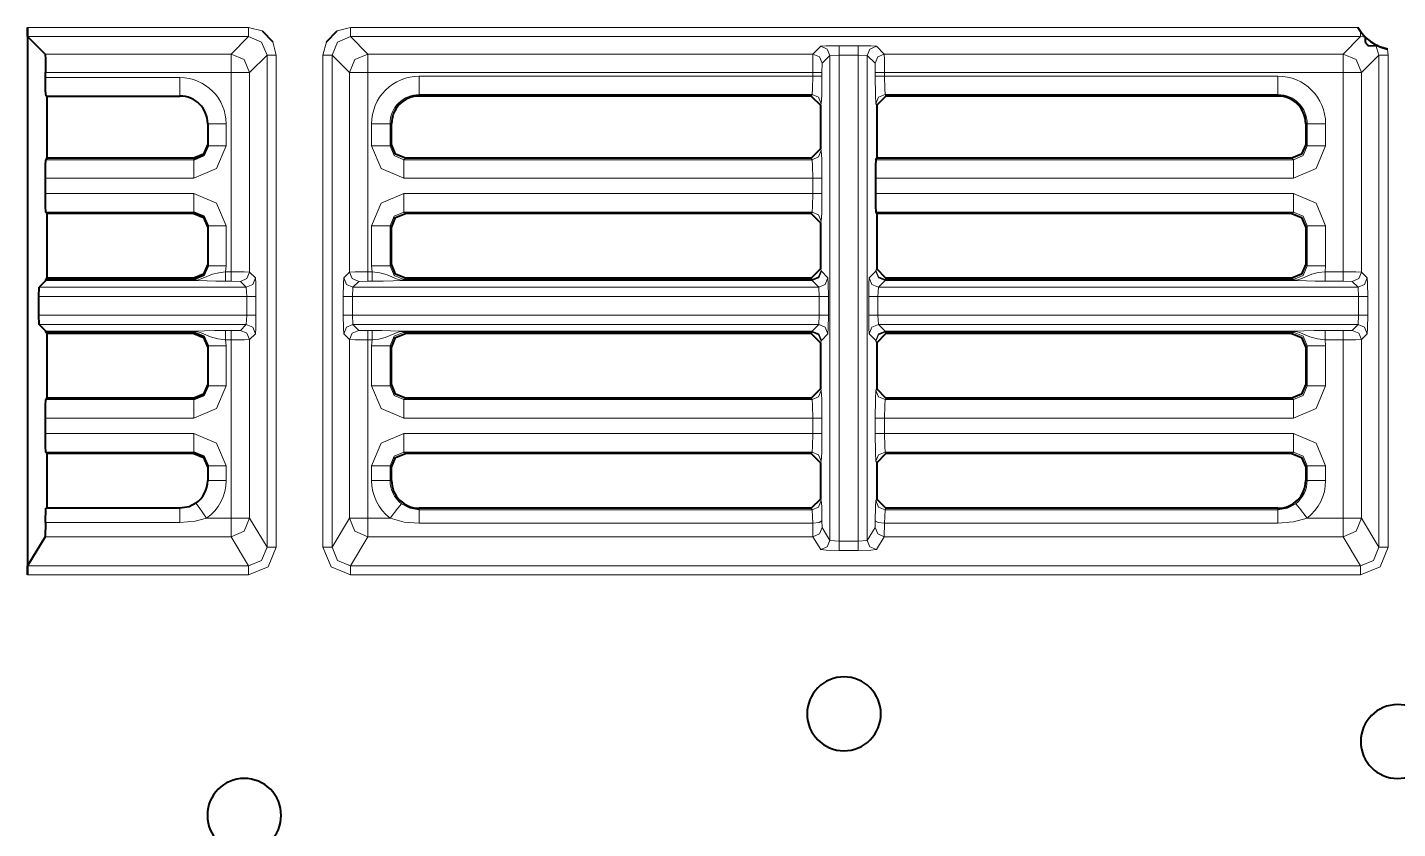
# Model space of a CAD drawing. Header units: millimetres. Extents: x 0 to 2941, y -405 to 1422.
# Drawn here: x 697.3 to 771.6, y 837.5 to 880.9 of the extents above; entities that cross this region are included whole.
import ezdxf

# ---------------------------------------------------------------- set-up
doc = ezdxf.new("R2010")
doc.units = ezdxf.units.MM
doc.layers.add('FINE', color=9, linetype='Continuous')
doc.layers.add('OUTLINE', color=7, linetype='Continuous')

msp = doc.modelspace()

# ---------------------------------------------------------------- linework, layer by layer
at = {"layer": 'FINE', "lineweight": 9}
for p, q in [((709.304, 880.877), (697.317, 880.877)), ((710.031, 880.689), (709.304, 880.877)), ((697.329, 880.377), (709.304, 880.377)), ((710.803, 879.378), (710.615, 880.105)), ((713.518, 880.105), (713.33, 879.378)), ((742.33, 879.879), (741.304, 879.879)), ((769.554, 880.377), (768.61, 879.434)), ((769.554, 880.377), (769.809, 880.345)), ((770.396, 879.917), (770.554, 879.378)), ((710.803, 852.713), (710.803, 879.378)), ((713.33, 879.378), (713.33, 852.713)), ((713.83, 879.378), (714.773, 878.434)), ((713.83, 852.713), (713.83, 879.378)), ((739.884, 879.434), (715.773, 879.434)), ((740.304, 879.854), (739.884, 879.434)), ((740.384, 878.934), (740.804, 879.354)), ((740.804, 879.354), (741.304, 879.379)), ((740.804, 853.086), (740.804, 879.354)), ((741.304, 879.379), (741.304, 853.044)), ((741.304, 879.379), (742.33, 879.379)), ((742.33, 853.044), (742.33, 879.379)), ((742.33, 879.379), (742.829, 879.354)), ((742.829, 879.354), (742.829, 853.086)), ((743.749, 879.434), (743.329, 879.854)), ((768.61, 879.434), (743.749, 879.434)), ((769.61, 878.434), (770.554, 879.378)), ((770.554, 879.378), (770.554, 852.713)), ((771.054, 879.378), (771.018, 879.701)), ((771.054, 852.713), (771.054, 879.378)), ((698.298, 878.434), (708.36, 878.434)), ((708.36, 878.434), (708.36, 867.634)), ((709.36, 867.621), (709.36, 878.434)), ((714.773, 878.434), (714.773, 867.621)), ((740.371, 878.434), (740.384, 878.934)), ((740.371, 878.238), (740.371, 878.434)), ((743.262, 878.434), (743.262, 878.238)), ((743.762, 878.238), (743.762, 878.434)), ((769.61, 867.621), (769.61, 878.434)), ((705.585, 878.158), (698.298, 878.158)), ((718.549, 877.24), (739.834, 877.24)), ((718.549, 877.159), (718.549, 877.24)), ((739.834, 877.24), (739.793, 877.159)), ((743.799, 877.24), (765.085, 877.24)), ((743.84, 877.159), (743.799, 877.24)), ((765.085, 877.24), (765.085, 877.159)), ((740.293, 876.658), (740.334, 876.74)), ((743.299, 876.74), (743.34, 876.658)), ((708.085, 874.466), (708.085, 875.659)), ((715.969, 875.659), (715.969, 874.461)), ((716.967, 875.659), (717.049, 875.659)), ((716.967, 874.461), (716.967, 875.659)), ((767.665, 874.461), (767.665, 875.659)), ((717.049, 874.542), (716.967, 874.461)), ((740.334, 874.212), (740.293, 874.294)), ((766.666, 874.461), (766.585, 874.542)), ((739.793, 873.794), (739.834, 873.712)), ((739.871, 872.713), (739.871, 871.873)), ((740.371, 871.873), (740.371, 872.713)), ((706.335, 871.873), (698.298, 871.873)), ((739.871, 871.873), (717.716, 871.873)), ((765.917, 871.873), (743.275, 871.873)), ((698.323, 870.875), (706.335, 870.875)), ((706.335, 870.875), (706.335, 870.794)), ((717.797, 870.794), (717.716, 870.875)), ((740.293, 870.294), (740.334, 870.375)), ((743.3, 870.875), (765.917, 870.875)), ((765.917, 870.875), (765.836, 870.794)), ((708.085, 867.966), (708.085, 870.121)), ((715.969, 870.126), (715.969, 867.961)), ((767.665, 867.961), (767.665, 870.126)), ((706.335, 867.293), (706.335, 867.212)), ((708.053, 867.634), (708.085, 867.966)), ((708.36, 867.634), (708.053, 867.634)), ((709.675, 867.306), (709.36, 867.621)), ((714.773, 867.621), (714.458, 867.306)), ((715.999, 867.634), (715.773, 867.634)), ((715.969, 867.961), (715.999, 867.634)), ((717.716, 867.212), (717.797, 867.293)), ((739.793, 867.293), (739.834, 867.212)), ((740.334, 867.711), (740.293, 867.794)), ((740.342, 867.663), (740.334, 867.711)), ((740.699, 867.306), (740.342, 867.663)), ((743.291, 867.663), (742.934, 867.306)), ((743.299, 867.711), (743.291, 867.663)), ((743.34, 867.794), (743.299, 867.711)), ((743.799, 867.212), (743.84, 867.293)), ((765.836, 867.293), (765.917, 867.212)), ((767.634, 867.634), (767.665, 867.961)), ((768.61, 867.634), (767.634, 867.634)), ((769.925, 867.306), (769.61, 867.621)), ((697.958, 866.806), (709.175, 866.806)), ((698.315, 867.163), (706.335, 867.163)), ((706.335, 867.18), (698.318, 867.18)), ((706.335, 867.212), (698.323, 867.212)), ((708.053, 867.134), (708.36, 867.134)), ((708.36, 867.134), (708.86, 867.121)), ((708.86, 867.121), (709.175, 866.806)), ((709.175, 866.806), (709.201, 866.306)), ((714.932, 866.306), (714.958, 866.806)), ((714.958, 866.806), (715.273, 867.121)), ((714.958, 866.806), (740.199, 866.806)), ((715.273, 867.121), (715.773, 867.134)), ((715.773, 867.134), (715.999, 867.134)), ((739.834, 867.212), (717.716, 867.212)), ((739.842, 867.18), (717.716, 867.18)), ((717.716, 867.163), (739.842, 867.163)), ((739.834, 867.212), (739.842, 867.18)), ((739.842, 867.163), (740.199, 866.806)), ((740.199, 866.806), (740.225, 866.306)), ((743.408, 866.306), (743.434, 866.806)), ((743.434, 866.806), (743.791, 867.163)), ((743.434, 866.806), (769.426, 866.806)), ((743.791, 867.18), (743.799, 867.212)), ((765.917, 867.18), (743.791, 867.18)), ((743.791, 867.163), (765.917, 867.163)), ((765.917, 867.212), (743.799, 867.212)), ((767.634, 867.134), (768.61, 867.134)), ((768.61, 867.134), (769.11, 867.121)), ((769.11, 867.121), (769.426, 866.806)), ((769.426, 866.806), (769.451, 866.306)), ((709.201, 866.306), (697.945, 866.306)), ((709.201, 866.306), (709.201, 865.281)), ((714.432, 866.306), (714.432, 865.281)), ((740.225, 866.306), (714.932, 866.306)), ((714.932, 865.281), (714.932, 866.306)), ((742.909, 866.306), (742.909, 865.281)), ((769.451, 866.306), (743.408, 866.306)), ((743.408, 865.281), (743.408, 866.306)), ((769.451, 866.306), (769.451, 865.281)), ((714.932, 865.281), (740.225, 865.281)), ((714.958, 864.781), (714.932, 865.281)), ((743.408, 865.281), (769.451, 865.281)), ((743.434, 864.781), (743.408, 865.281)), ((769.451, 865.281), (769.426, 864.781)), ((709.175, 864.781), (697.958, 864.781)), ((706.335, 864.424), (698.315, 864.424)), ((698.318, 864.407), (706.335, 864.407)), ((698.323, 864.375), (706.335, 864.375)), ((706.335, 864.375), (706.335, 864.293)), ((708.36, 864.452), (708.053, 864.452)), ((708.86, 864.465), (708.36, 864.452)), ((709.175, 864.781), (708.86, 864.465)), ((714.458, 864.281), (714.773, 863.966)), ((740.199, 864.781), (714.958, 864.781)), ((715.273, 864.465), (714.958, 864.781)), ((715.773, 864.452), (715.273, 864.465)), ((715.999, 864.452), (715.773, 864.452)), ((739.842, 864.424), (717.716, 864.424)), ((717.716, 864.407), (739.842, 864.407)), ((717.716, 864.375), (739.834, 864.375)), ((717.797, 864.293), (717.716, 864.375)), ((739.834, 864.375), (739.793, 864.293)), ((739.842, 864.407), (739.834, 864.375)), ((740.199, 864.781), (739.842, 864.424)), ((742.934, 864.281), (743.291, 863.923)), ((769.426, 864.781), (743.434, 864.781)), ((743.791, 864.424), (743.434, 864.781)), ((765.917, 864.424), (743.791, 864.424)), ((743.791, 864.407), (765.917, 864.407)), ((743.799, 864.375), (743.791, 864.407)), ((743.84, 864.293), (743.799, 864.375)), ((768.61, 864.452), (767.634, 864.452)), ((769.11, 864.465), (768.61, 864.452)), ((769.426, 864.781), (769.11, 864.465)), ((769.61, 863.966), (769.925, 864.281)), ((708.085, 863.621), (708.053, 863.953)), ((708.085, 861.466), (708.085, 863.621)), ((709.36, 854.286), (709.36, 863.966)), ((714.773, 863.966), (714.773, 854.286)), ((715.773, 854.286), (715.773, 863.953)), ((716.967, 863.626), (717.049, 863.545)), ((716.967, 861.461), (716.967, 863.626)), ((740.293, 863.794), (740.334, 863.876)), ((740.334, 863.876), (740.342, 863.923)), ((743.291, 863.923), (743.299, 863.876)), ((743.299, 863.876), (743.34, 863.794)), ((766.585, 863.545), (766.666, 863.626)), ((766.666, 863.626), (766.666, 861.461)), ((767.634, 863.953), (768.61, 863.953)), ((767.665, 863.626), (767.634, 863.953)), ((767.665, 861.461), (767.665, 863.626)), ((768.61, 863.953), (768.61, 854.286)), ((769.61, 854.286), (769.61, 863.966)), ((717.049, 861.543), (716.967, 861.461)), ((766.666, 861.461), (766.585, 861.543)), ((717.716, 860.712), (717.797, 860.794)), ((740.334, 861.211), (740.293, 861.294)), ((743.34, 861.294), (743.299, 861.211)), ((743.799, 860.712), (743.84, 860.794)), ((765.917, 860.712), (743.799, 860.712)), ((765.836, 860.794), (765.917, 860.712)), ((698.298, 859.714), (706.335, 859.714)), ((717.716, 859.714), (739.871, 859.714)), ((739.871, 859.714), (739.871, 858.874)), ((740.371, 858.874), (740.371, 859.714)), ((743.262, 859.714), (743.262, 858.874)), ((743.762, 859.714), (765.917, 859.714)), ((743.762, 858.874), (743.762, 859.714)), ((706.335, 858.874), (698.298, 858.874)), ((739.871, 858.874), (717.716, 858.874)), ((765.917, 858.874), (743.762, 858.874)), ((698.323, 857.875), (706.335, 857.875)), ((706.335, 857.875), (706.335, 857.793)), ((717.716, 857.875), (739.834, 857.875)), ((717.797, 857.793), (717.716, 857.875)), ((739.834, 857.875), (739.793, 857.793)), ((765.917, 857.875), (765.836, 857.793)), ((740.293, 857.294), (740.334, 857.376)), ((743.299, 857.376), (743.34, 857.294)), ((766.585, 857.045), (766.666, 857.126)), ((767.665, 856.328), (767.665, 857.126)), ((718.549, 854.742), (718.549, 854.828)), ((739.836, 854.742), (718.549, 854.742)), ((739.793, 854.828), (739.836, 854.742)), ((739.836, 854.742), (739.872, 854.015)), ((740.336, 855.242), (740.293, 855.328)), ((743.34, 855.328), (743.297, 855.242)), ((743.761, 854.015), (743.797, 854.742)), ((765.085, 854.828), (765.085, 854.742)), ((698.298, 854.057), (705.585, 854.057)), ((708.36, 854.286), (707.028, 854.286)), ((710.304, 852.713), (709.36, 854.286)), ((714.773, 854.286), (713.83, 852.713)), ((716.971, 854.286), (715.773, 854.286)), ((718.549, 854.015), (739.872, 854.015)), ((739.872, 854.015), (739.884, 853.287)), ((740.384, 853.787), (740.371, 854.151)), ((743.262, 854.151), (743.25, 853.787)), ((743.749, 853.287), (743.761, 854.015)), ((768.61, 854.286), (766.662, 854.286)), ((770.554, 852.713), (769.61, 854.286)), ((698.274, 853.287), (708.36, 853.287)), ((708.36, 853.287), (709.305, 851.713)), ((714.828, 851.713), (715.773, 853.287)), ((715.773, 853.287), (739.884, 853.287)), ((739.884, 853.287), (740.304, 852.587)), ((740.804, 853.086), (740.384, 853.787)), ((743.25, 853.787), (742.829, 853.086)), ((743.329, 852.587), (743.749, 853.287)), ((743.749, 853.287), (768.61, 853.287)), ((768.61, 853.287), (769.555, 851.713)), ((741.304, 853.044), (740.804, 853.086)), ((742.33, 853.044), (741.304, 853.044)), ((741.304, 852.544), (742.33, 852.544)), ((742.829, 853.086), (742.33, 853.044)), ((709.305, 851.713), (697.329, 851.713)), ((769.555, 851.713), (714.828, 851.713)), ((697.317, 851.213), (709.305, 851.213)), ((714.828, 851.213), (769.555, 851.213))]:
    msp.add_line(p, q, dxfattribs=at)
for points in [[(709.304, 880.377), (709.304, 880.528), (709.304, 880.877)], [(769.409, 880.877), (714.829, 880.877), (714.102, 880.689)], [(714.829, 880.877), (714.829, 880.528), (714.829, 880.377)], [(769.554, 880.377), (769.554, 880.456), (769.554, 880.655)], [(709.304, 880.377), (708.36, 879.434), (698.273, 879.434)], [(709.304, 880.377), (710.011, 880.085), (710.304, 879.378)], [(713.83, 879.378), (714.122, 880.085), (714.829, 880.377)], [(715.773, 879.434), (714.829, 880.377), (769.554, 880.377)], [(741.304, 879.879), (740.606, 879.872), (740.304, 879.854)], [(741.304, 879.379), (741.304, 879.728), (741.304, 879.879)], [(742.33, 879.379), (742.33, 879.728), (742.33, 879.879)], [(743.329, 879.854), (743.027, 879.872), (742.33, 879.879)], [(709.36, 878.434), (709.067, 879.141), (708.36, 879.434)], [(708.36, 878.434), (708.36, 879.132), (708.36, 879.434)], [(709.36, 878.434), (710.304, 879.378), (710.304, 852.713)], [(710.304, 879.378), (710.455, 879.378), (710.803, 879.378)], [(713.33, 879.378), (713.679, 879.378), (713.83, 879.378)], [(715.773, 879.434), (715.066, 879.141), (714.773, 878.434)], [(715.773, 879.434), (715.773, 879.132), (715.773, 878.434)], [(739.884, 879.434), (739.875, 879.132), (739.871, 878.434)], [(740.384, 878.934), (740.237, 879.287), (739.884, 879.434)], [(740.804, 879.354), (740.657, 879.707), (740.304, 879.854)], [(742.829, 879.354), (742.976, 879.707), (743.329, 879.854)], [(742.829, 879.354), (743.249, 878.934), (743.262, 878.434)], [(743.249, 878.934), (743.396, 879.287), (743.749, 879.434)], [(743.762, 878.434), (743.758, 879.132), (743.749, 879.434)], [(769.61, 878.434), (769.317, 879.141), (768.61, 879.434)], [(768.61, 878.434), (768.61, 879.132), (768.61, 879.434)], [(770.554, 879.378), (770.705, 879.378), (771.054, 879.378)], [(708.36, 878.434), (709.058, 878.434), (709.36, 878.434)], [(714.773, 878.434), (715.075, 878.434), (715.773, 878.434)], [(715.773, 867.634), (715.773, 878.434), (739.871, 878.434)], [(739.871, 878.434), (739.871, 878.238), (718.549, 878.238)], [(740.371, 878.434), (740.22, 878.434), (739.871, 878.434)], [(743.262, 878.434), (743.413, 878.434), (743.762, 878.434)], [(743.762, 878.434), (768.61, 878.434), (768.61, 867.634)], [(768.61, 878.434), (769.308, 878.434), (769.61, 878.434)], [(705.585, 878.158), (705.585, 877.451), (705.585, 877.159)], [(718.549, 878.238), (718.549, 877.55), (718.549, 877.24)], [(739.871, 878.238), (739.86, 877.55), (739.834, 877.24)], [(740.371, 878.238), (740.22, 878.238), (739.871, 878.238)], [(740.334, 876.74), (740.36, 877.206), (740.371, 878.238)], [(743.762, 878.238), (743.413, 878.238), (743.262, 878.238)], [(743.262, 878.238), (743.273, 877.206), (743.299, 876.74)], [(743.799, 877.24), (743.773, 877.55), (743.762, 878.238)], [(765.085, 877.24), (765.085, 877.55), (765.085, 878.238)], [(740.334, 876.74), (740.187, 877.093), (739.834, 877.24)], [(743.799, 877.24), (743.446, 877.093), (743.299, 876.74)], [(708.085, 875.659), (707.377, 875.659), (707.085, 875.659)], [(715.969, 875.659), (716.657, 875.659), (716.967, 875.659)], [(766.585, 875.659), (766.666, 875.659), (766.666, 874.461)], [(766.666, 875.659), (766.976, 875.659), (767.665, 875.659)], [(698.298, 872.713), (706.335, 872.713), (707.572, 873.227), (708.085, 874.466)], [(708.085, 874.466), (707.377, 874.466), (707.085, 874.466)], [(715.969, 874.461), (716.657, 874.461), (716.967, 874.461)], [(715.969, 874.461), (716.48, 873.225), (717.716, 872.713), (739.871, 872.713)], [(717.716, 873.712), (717.185, 873.93), (716.967, 874.461)], [(740.334, 874.212), (740.187, 873.859), (739.834, 873.712)], [(740.371, 872.713), (740.36, 873.746), (740.334, 874.212)], [(743.275, 872.713), (765.917, 872.713), (767.153, 873.225), (767.665, 874.461)], [(766.666, 874.461), (766.448, 873.93), (765.917, 873.712)], [(766.666, 874.461), (766.976, 874.461), (767.665, 874.461)], [(706.335, 873.794), (706.335, 873.712), (698.323, 873.712)], [(706.335, 872.713), (706.335, 873.402), (706.335, 873.712)], [(739.834, 873.712), (717.716, 873.712), (717.797, 873.794)], [(717.716, 872.713), (717.716, 873.402), (717.716, 873.712)], [(739.834, 873.712), (739.86, 873.402), (739.871, 872.713)], [(765.836, 873.794), (765.917, 873.712), (743.3, 873.712)], [(765.917, 873.712), (765.917, 873.402), (765.917, 872.713)], [(740.371, 872.713), (740.22, 872.713), (739.871, 872.713)], [(706.335, 871.873), (706.335, 871.185), (706.335, 870.875)], [(708.085, 870.121), (707.572, 871.36), (706.335, 871.873)], [(717.716, 871.873), (716.48, 871.362), (715.969, 870.126)], [(717.716, 870.875), (717.716, 871.185), (717.716, 871.873)], [(739.871, 871.873), (739.86, 871.185), (739.834, 870.875)], [(740.371, 871.873), (740.22, 871.873), (739.871, 871.873)], [(740.334, 870.375), (740.36, 870.841), (740.371, 871.873)], [(765.917, 870.875), (765.917, 871.185), (765.917, 871.873)], [(767.665, 870.126), (767.153, 871.362), (765.917, 871.873)], [(716.967, 870.126), (717.185, 870.657), (717.716, 870.875)], [(717.716, 870.875), (739.834, 870.875), (739.793, 870.794)], [(740.334, 870.375), (740.187, 870.728), (739.834, 870.875)], [(765.917, 870.875), (766.448, 870.657), (766.666, 870.126)], [(708.085, 870.121), (707.377, 870.121), (707.085, 870.121)], [(716.967, 870.126), (716.657, 870.126), (715.969, 870.126)], [(717.049, 868.043), (716.967, 867.961), (716.967, 870.126), (717.049, 870.045)], [(766.585, 870.045), (766.666, 870.126), (766.666, 867.961), (766.585, 868.043)], [(767.665, 870.126), (766.976, 870.126), (766.666, 870.126)], [(708.053, 867.634), (707.688, 867.59), (707.344, 867.512), (706.823, 867.287), (706.687, 867.236), (706.581, 867.208), (706.436, 867.185), (706.367, 867.18), (706.335, 867.18)], [(708.085, 867.966), (707.377, 867.966), (707.085, 867.966)], [(708.053, 867.134), (708.053, 867.285), (708.053, 867.634)], [(708.36, 867.134), (708.36, 867.285), (708.36, 867.634)], [(709.36, 867.621), (709.058, 867.63), (708.36, 867.634)], [(708.86, 867.121), (709.213, 867.268), (709.36, 867.621)], [(709.175, 866.806), (709.529, 866.953), (709.675, 867.306)], [(709.701, 865.281), (709.701, 866.306), (709.693, 867.004), (709.675, 867.306)], [(714.458, 867.306), (714.44, 867.004), (714.432, 866.306)], [(714.958, 866.806), (714.605, 866.953), (714.458, 867.306)], [(715.773, 867.634), (715.075, 867.63), (714.773, 867.621)], [(715.273, 867.121), (714.92, 867.268), (714.773, 867.621)], [(715.773, 867.134), (715.773, 867.285), (715.773, 867.634)], [(716.967, 867.961), (716.657, 867.961), (715.969, 867.961)], [(715.999, 867.134), (715.999, 867.285), (715.999, 867.634)], [(717.716, 867.18), (717.646, 867.182), (717.559, 867.191), (717.32, 867.251), (716.82, 867.473), (716.406, 867.584), (715.999, 867.634)], [(717.716, 867.18), (717.716, 867.201), (717.716, 867.212), (717.185, 867.43), (716.967, 867.961)], [(739.834, 867.212), (740.187, 867.359), (740.334, 867.711)], [(739.842, 867.18), (740.194, 867.323), (740.342, 867.663)], [(739.842, 867.163), (740.195, 867.31), (740.342, 867.663)], [(740.199, 866.806), (740.553, 866.953), (740.699, 867.306)], [(740.725, 865.281), (740.725, 866.306), (740.717, 867.004), (740.699, 867.306)], [(742.934, 867.306), (742.916, 867.004), (742.909, 866.306)], [(742.934, 867.306), (743.081, 866.953), (743.434, 866.806)], [(743.291, 867.663), (743.439, 867.323), (743.791, 867.18)], [(743.291, 867.663), (743.438, 867.31), (743.791, 867.163)], [(743.299, 867.711), (743.446, 867.359), (743.799, 867.212)], [(766.666, 867.961), (766.448, 867.43), (765.917, 867.212)], [(767.634, 867.634), (767.27, 867.591), (766.927, 867.513), (766.409, 867.288), (766.272, 867.237), (766.166, 867.208), (766.02, 867.185), (765.95, 867.18), (765.917, 867.18)], [(767.665, 867.961), (766.976, 867.961), (766.666, 867.961)], [(767.634, 867.134), (767.634, 867.285), (767.634, 867.634)], [(768.61, 867.134), (768.61, 867.285), (768.61, 867.634)], [(769.61, 867.621), (769.308, 867.63), (768.61, 867.634)], [(769.11, 867.121), (769.463, 867.268), (769.61, 867.621)], [(769.426, 866.806), (769.779, 866.953), (769.925, 867.306)], [(769.951, 865.281), (769.951, 866.306), (769.943, 867.004), (769.925, 867.306)], [(706.335, 867.18), (706.335, 867.201), (706.335, 867.212)], [(706.335, 867.163), (706.335, 867.168), (706.335, 867.18)], [(706.335, 867.163), (706.347, 867.163), (706.374, 867.163), (706.433, 867.162), (706.481, 867.16), (706.555, 867.158), (707.051, 867.143), (707.522, 867.137), (708.053, 867.134)], [(715.999, 867.134), (716.591, 867.137), (717.139, 867.146), (717.547, 867.16), (717.655, 867.163), (717.689, 867.163), (717.716, 867.163)], [(717.716, 867.163), (717.716, 867.168), (717.716, 867.18)], [(739.842, 867.18), (739.842, 867.168), (739.842, 867.163)], [(743.791, 867.163), (743.791, 867.168), (743.791, 867.18)], [(765.917, 867.18), (765.917, 867.201), (765.917, 867.212)], [(765.917, 867.163), (765.917, 867.168), (765.917, 867.18)], [(765.917, 867.163), (765.93, 867.163), (765.957, 867.163), (766.016, 867.162), (766.065, 867.16), (766.139, 867.158), (766.633, 867.143), (767.104, 867.137), (767.634, 867.134)], [(709.201, 866.306), (709.55, 866.306), (709.701, 866.306)], [(714.932, 866.306), (714.583, 866.306), (714.432, 866.306)], [(740.225, 866.306), (740.225, 865.281), (740.199, 864.781)], [(740.225, 866.306), (740.574, 866.306), (740.725, 866.306)], [(742.909, 866.306), (743.06, 866.306), (743.408, 866.306)], [(769.451, 866.306), (769.8, 866.306), (769.951, 866.306)], [(697.945, 865.281), (709.201, 865.281), (709.175, 864.781)], [(709.201, 865.281), (709.55, 865.281), (709.701, 865.281)], [(709.36, 863.966), (709.675, 864.281), (709.693, 864.583), (709.701, 865.281)], [(714.932, 865.281), (714.583, 865.281), (714.432, 865.281)], [(714.432, 865.281), (714.44, 864.583), (714.458, 864.281)], [(740.225, 865.281), (740.574, 865.281), (740.725, 865.281)], [(740.342, 863.923), (740.699, 864.281), (740.717, 864.583), (740.725, 865.281)], [(742.909, 865.281), (743.06, 865.281), (743.408, 865.281)], [(742.909, 865.281), (742.916, 864.583), (742.934, 864.281)], [(769.451, 865.281), (769.8, 865.281), (769.951, 865.281)], [(769.925, 864.281), (769.943, 864.583), (769.951, 865.281)], [(708.053, 864.452), (707.458, 864.45), (706.911, 864.44), (706.503, 864.428), (706.395, 864.424), (706.361, 864.424), (706.335, 864.424)], [(706.335, 864.424), (706.335, 864.419), (706.335, 864.407)], [(706.335, 864.407), (706.405, 864.405), (706.491, 864.396), (706.73, 864.336), (707.23, 864.116), (707.644, 864.004), (708.053, 863.953)], [(706.335, 864.375), (706.335, 864.385), (706.335, 864.407)], [(708.053, 864.452), (708.053, 864.302), (708.053, 863.953)], [(708.36, 864.452), (708.36, 864.302), (708.36, 863.953)], [(708.86, 864.465), (709.213, 864.319), (709.36, 863.966)], [(709.175, 864.781), (709.529, 864.634), (709.675, 864.281)], [(714.958, 864.781), (714.605, 864.634), (714.458, 864.281)], [(715.273, 864.465), (714.92, 864.319), (714.773, 863.966)], [(715.773, 864.452), (715.773, 864.302), (715.773, 863.953)], [(715.999, 864.452), (715.999, 864.302), (715.999, 863.953)], [(717.716, 864.424), (717.704, 864.424), (717.676, 864.424), (717.617, 864.425), (717.568, 864.427), (717.494, 864.429), (717, 864.444), (716.53, 864.45), (715.999, 864.452)], [(715.999, 863.953), (716.363, 863.996), (716.706, 864.074), (717.224, 864.299), (717.361, 864.349), (717.468, 864.379), (717.613, 864.402), (717.683, 864.406), (717.716, 864.407)], [(716.967, 863.626), (717.185, 864.157), (717.716, 864.375)], [(717.716, 864.424), (717.716, 864.419), (717.716, 864.407)], [(717.716, 864.375), (717.716, 864.385), (717.716, 864.407)], [(739.834, 864.375), (740.187, 864.228), (740.334, 863.876)], [(739.842, 864.424), (740.195, 864.277), (740.342, 863.923)], [(739.842, 864.424), (739.842, 864.419), (739.842, 864.407)], [(739.842, 864.407), (740.194, 864.264), (740.342, 863.923)], [(740.199, 864.781), (740.553, 864.634), (740.699, 864.281)], [(742.934, 864.281), (743.081, 864.634), (743.434, 864.781)], [(743.291, 863.923), (743.438, 864.277), (743.791, 864.424)], [(743.291, 863.923), (743.439, 864.264), (743.791, 864.407)], [(743.299, 863.876), (743.446, 864.228), (743.799, 864.375)], [(743.791, 864.407), (743.791, 864.419), (743.791, 864.424)], [(743.799, 864.375), (765.917, 864.375), (765.836, 864.293)], [(767.634, 864.452), (767.042, 864.45), (766.494, 864.44), (766.086, 864.428), (765.978, 864.424), (765.944, 864.424), (765.917, 864.424)], [(765.917, 864.424), (765.917, 864.419), (765.917, 864.407)], [(765.917, 864.375), (765.917, 864.385), (765.917, 864.407)], [(765.917, 864.407), (765.988, 864.405), (766.074, 864.396), (766.313, 864.336), (766.813, 864.114), (767.227, 864.003), (767.634, 863.953)], [(765.917, 864.375), (766.448, 864.157), (766.666, 863.626)], [(767.634, 864.452), (767.634, 864.302), (767.634, 863.953)], [(768.61, 864.452), (768.61, 864.302), (768.61, 863.953)], [(769.11, 864.465), (769.463, 864.319), (769.61, 863.966)], [(769.426, 864.781), (769.779, 864.634), (769.925, 864.281)], [(707.085, 863.621), (707.377, 863.621), (708.085, 863.621)], [(708.053, 863.953), (708.36, 863.953), (708.36, 854.286)], [(708.36, 863.953), (709.058, 863.957), (709.36, 863.966)], [(714.773, 863.966), (715.075, 863.957), (715.773, 863.953)], [(715.773, 863.953), (715.999, 863.953), (715.969, 863.626)], [(716.967, 863.626), (716.657, 863.626), (715.969, 863.626)], [(715.969, 863.626), (715.969, 861.461), (716.48, 860.225), (717.716, 859.714)], [(767.665, 863.626), (766.976, 863.626), (766.666, 863.626)], [(768.61, 863.953), (769.308, 863.957), (769.61, 863.966)], [(706.335, 859.714), (707.572, 860.227), (708.085, 861.466)], [(707.085, 861.466), (707.377, 861.466), (708.085, 861.466)], [(716.967, 861.461), (716.657, 861.461), (715.969, 861.461)], [(717.716, 860.712), (717.185, 860.93), (716.967, 861.461)], [(766.666, 861.461), (766.448, 860.93), (765.917, 860.712)], [(765.917, 859.714), (767.153, 860.225), (767.665, 861.461)], [(767.665, 861.461), (766.976, 861.461), (766.666, 861.461)], [(706.335, 860.794), (706.335, 860.712), (698.323, 860.712)], [(706.335, 860.712), (706.335, 860.402), (706.335, 859.714)], [(739.793, 860.794), (739.834, 860.712), (717.716, 860.712)], [(717.716, 859.714), (717.716, 860.402), (717.716, 860.712)], [(739.834, 860.712), (740.187, 860.859), (740.334, 861.211)], [(739.834, 860.712), (739.86, 860.402), (739.871, 859.714)], [(740.371, 859.714), (740.36, 860.746), (740.334, 861.211)], [(743.299, 861.211), (743.273, 860.746), (743.262, 859.714)], [(743.299, 861.211), (743.446, 860.859), (743.799, 860.712)], [(743.762, 859.714), (743.773, 860.402), (743.799, 860.712)], [(765.917, 859.714), (765.917, 860.402), (765.917, 860.712)], [(739.871, 859.714), (740.22, 859.714), (740.371, 859.714)], [(743.762, 859.714), (743.413, 859.714), (743.262, 859.714)], [(706.335, 857.875), (706.335, 858.185), (706.335, 858.874)], [(708.085, 856.328), (708.085, 857.121), (707.572, 858.36), (706.335, 858.874)], [(717.716, 858.874), (716.48, 858.362), (715.969, 857.126)], [(717.716, 858.874), (717.716, 858.185), (717.716, 857.875)], [(739.871, 858.874), (739.86, 858.185), (739.834, 857.875)], [(739.871, 858.874), (740.22, 858.874), (740.371, 858.874)], [(740.334, 857.376), (740.36, 857.841), (740.371, 858.874)], [(743.762, 858.874), (743.413, 858.874), (743.262, 858.874)], [(743.262, 858.874), (743.273, 857.841), (743.299, 857.376)], [(743.799, 857.875), (743.773, 858.185), (743.762, 858.874)], [(765.917, 858.874), (765.917, 858.185), (765.917, 857.875)], [(767.665, 857.126), (767.153, 858.362), (765.917, 858.874)], [(716.967, 857.126), (717.185, 857.657), (717.716, 857.875)], [(739.834, 857.875), (740.187, 857.729), (740.334, 857.376)], [(743.799, 857.875), (743.446, 857.729), (743.299, 857.376)], [(743.84, 857.793), (743.799, 857.875), (765.917, 857.875)], [(765.917, 857.875), (766.448, 857.657), (766.666, 857.126)], [(707.085, 857.121), (707.377, 857.121), (708.085, 857.121)], [(716.967, 857.126), (716.657, 857.126), (715.969, 857.126)], [(717.049, 856.328), (716.967, 856.328), (716.967, 857.126), (717.049, 857.045)], [(766.666, 857.126), (766.666, 856.328), (766.585, 856.328)], [(767.665, 857.126), (766.976, 857.126), (766.666, 857.126)], [(707.085, 856.328), (707.377, 856.328), (708.085, 856.328)], [(716.967, 856.328), (716.657, 856.328), (715.969, 856.328)], [(767.665, 856.328), (766.976, 856.328), (766.666, 856.328)], [(705.585, 854.828), (705.585, 854.612), (705.585, 854.057)], [(706.451, 855.103), (706.62, 854.864), (707.028, 854.286)], [(717.581, 855.076), (717.392, 854.831), (716.971, 854.286)], [(718.549, 854.742), (718.046, 854.826), (717.581, 855.076)], [(718.549, 854.742), (718.549, 854.525), (718.549, 854.015)], [(739.836, 854.742), (740.189, 854.889), (740.336, 855.242)], [(740.371, 854.151), (740.358, 854.916), (740.336, 855.242)], [(743.297, 855.242), (743.275, 854.916), (743.262, 854.151)], [(743.797, 854.742), (743.444, 854.889), (743.297, 855.242)], [(765.085, 854.742), (743.797, 854.742), (743.84, 854.828)], [(766.052, 855.076), (765.597, 854.829), (765.085, 854.742)], [(765.085, 854.742), (765.085, 854.525), (765.085, 854.015)], [(766.662, 854.286), (766.242, 854.831), (766.052, 855.076)], [(705.585, 854.057), (706.406, 854.126), (707.028, 854.286)], [(708.36, 854.286), (709.058, 854.286), (709.36, 854.286)], [(708.36, 853.287), (709.067, 853.58), (709.36, 854.286)], [(708.36, 854.286), (708.36, 853.595), (708.36, 853.287)], [(714.773, 854.286), (715.075, 854.286), (715.773, 854.286)], [(714.773, 854.286), (715.066, 853.58), (715.773, 853.287)], [(715.773, 853.287), (715.773, 853.595), (715.773, 854.286)], [(716.971, 854.286), (717.728, 854.083), (718.549, 854.015)], [(739.872, 854.015), (740.221, 854.056), (740.371, 854.151)], [(743.761, 854.015), (743.412, 854.056), (743.262, 854.151)], [(743.761, 854.015), (765.085, 854.015), (765.92, 854.086), (766.662, 854.286)], [(768.61, 854.286), (769.308, 854.286), (769.61, 854.286)], [(768.61, 854.286), (768.61, 853.595), (768.61, 853.287)], [(768.61, 853.287), (769.317, 853.58), (769.61, 854.286)], [(739.884, 853.287), (740.237, 853.434), (740.384, 853.787)], [(743.749, 853.287), (743.396, 853.434), (743.25, 853.787)], [(710.304, 852.713), (710.011, 852.005), (709.305, 851.713)], [(709.305, 851.213), (710.365, 851.652), (710.803, 852.713)], [(710.304, 852.713), (710.455, 852.713), (710.803, 852.713)], [(713.33, 852.713), (713.679, 852.713), (713.83, 852.713)], [(713.33, 852.713), (713.769, 851.652), (714.828, 851.213)], [(714.828, 851.713), (714.122, 852.005), (713.83, 852.713)], [(740.304, 852.587), (740.657, 852.733), (740.804, 853.086)], [(740.304, 852.587), (740.606, 852.557), (741.304, 852.544)], [(741.304, 852.544), (741.304, 852.698), (741.304, 853.044)], [(742.33, 852.544), (742.33, 852.698), (742.33, 853.044)], [(742.33, 852.544), (743.027, 852.557), (743.329, 852.587)], [(743.329, 852.587), (742.976, 852.733), (742.829, 853.086)], [(770.554, 852.713), (770.261, 852.005), (769.555, 851.713)], [(769.555, 851.213), (770.615, 851.652), (771.054, 852.713)], [(770.554, 852.713), (770.705, 852.713), (771.054, 852.713)], [(709.305, 851.713), (709.305, 851.559), (709.305, 851.213)], [(714.828, 851.213), (714.828, 851.559), (714.828, 851.713)], [(769.555, 851.713), (769.555, 851.559), (769.555, 851.213)]]:
    msp.add_lwpolyline(points, dxfattribs=at)
for points in [[(708.085, 875.659, 0.414214), (705.585, 878.158)], [(718.549, 878.239, 0.414223), (715.969, 875.659)], [(767.665, 875.659, 0.414204), (765.085, 878.239), (743.762, 878.238)], [(718.549, 877.24, 0.414214), (716.967, 875.659)], [(766.666, 875.659, 0.414214), (765.085, 877.24)], [(715.969, 857.126), (715.969, 856.328, 0.232262), (716.971, 854.287)], [(707.028, 854.287, 0.243529), (708.085, 856.328)], [(716.967, 856.328, 0.232249), (717.581, 855.076)], [(766.052, 855.076, 0.232312), (766.666, 856.328)], [(766.662, 854.287, 0.232304), (767.665, 856.328)]]:
    msp.add_lwpolyline(points, format="xyb", dxfattribs=at)
at = {"layer": 'OUTLINE', "lineweight": 40}
for p, q in [((697.329, 880.377), (697.317, 880.877)), ((697.317, 880.877), (697.317, 851.213)), ((710.031, 880.689), (710.615, 880.105)), ((713.518, 880.105), (714.102, 880.689)), ((769.554, 880.655), (769.409, 880.877)), ((698.273, 879.434), (697.329, 880.377)), ((698.298, 878.158), (698.298, 878.434)), ((698.325, 877.159), (705.585, 877.159)), ((698.364, 877.159), (698.364, 873.794)), ((739.793, 877.159), (718.549, 877.159)), ((739.793, 877.159), (740.293, 876.658)), ((743.34, 876.658), (743.84, 877.159)), ((765.085, 877.159), (743.84, 877.159)), ((740.293, 876.658), (740.293, 874.294)), ((743.34, 876.658), (743.34, 873.794)), ((707.085, 875.659), (707.085, 874.466)), ((717.049, 874.542), (717.049, 875.659)), ((766.585, 875.659), (766.585, 874.542)), ((740.293, 874.294), (739.793, 873.794)), ((698.364, 873.794), (698.323, 873.712)), ((706.335, 873.794), (698.364, 873.794)), ((739.793, 873.794), (717.797, 873.794)), ((743.3, 873.712), (743.34, 873.794)), ((765.836, 873.794), (743.34, 873.794)), ((698.298, 871.873), (698.298, 872.713)), ((743.275, 872.713), (743.275, 871.873)), ((698.364, 870.794), (698.323, 870.875)), ((698.364, 870.794), (698.364, 867.293)), ((706.335, 870.794), (698.364, 870.794)), ((739.793, 870.794), (717.797, 870.794)), ((739.793, 870.794), (740.293, 870.294)), ((743.3, 870.875), (743.34, 870.794)), ((765.836, 870.794), (743.34, 870.794)), ((743.34, 870.794), (743.34, 867.794)), ((707.085, 870.121), (707.085, 867.966)), ((717.049, 868.043), (717.049, 870.045)), ((698.364, 867.293), (698.323, 867.212)), ((706.335, 867.293), (698.364, 867.293)), ((739.793, 867.293), (717.797, 867.293)), ((698.315, 867.163), (697.958, 866.806)), ((698.318, 867.18), (698.315, 867.163)), ((698.318, 867.18), (698.323, 867.212)), ((698.315, 864.424), (697.958, 864.781)), ((698.315, 864.424), (698.318, 864.407)), ((698.323, 864.375), (698.318, 864.407)), ((698.364, 864.293), (698.323, 864.375)), ((698.364, 864.293), (698.364, 860.794)), ((706.335, 864.293), (698.364, 864.293)), ((739.793, 864.293), (717.797, 864.293)), ((739.793, 864.293), (740.293, 863.794)), ((743.34, 863.794), (743.84, 864.293)), ((765.836, 864.293), (743.84, 864.293)), ((707.085, 863.621), (707.085, 861.466)), ((717.049, 861.543), (717.049, 863.545)), ((743.34, 863.794), (743.34, 861.294)), ((766.585, 863.545), (766.585, 861.543)), ((698.364, 860.794), (698.323, 860.712)), ((706.335, 860.794), (698.364, 860.794)), ((739.793, 860.794), (717.797, 860.794)), ((743.84, 860.794), (743.34, 861.294)), ((765.836, 860.794), (743.84, 860.794)), ((698.298, 858.874), (698.298, 859.714)), ((698.364, 857.793), (698.323, 857.875)), ((698.364, 857.793), (698.364, 854.828)), ((706.335, 857.793), (698.364, 857.793)), ((739.793, 857.793), (717.797, 857.793)), ((739.793, 857.793), (740.293, 857.294)), ((743.34, 857.294), (743.84, 857.793)), ((765.836, 857.793), (743.84, 857.793)), ((707.085, 857.121), (707.085, 856.328)), ((740.293, 857.294), (740.293, 855.328)), ((743.34, 857.294), (743.34, 855.328)), ((766.585, 857.045), (766.585, 856.328)), ((698.298, 854.057), (698.323, 854.828)), ((705.585, 854.828), (698.323, 854.828)), ((739.793, 854.828), (718.549, 854.828)), ((740.293, 855.328), (739.793, 854.828)), ((698.298, 854.057), (698.274, 853.287)), ((698.274, 853.287), (697.329, 851.713)), ((697.317, 851.213), (697.329, 851.713))]:
    msp.add_line(p, q, dxfattribs=at)
for points in [[(769.409, 880.877, 0.207917), (771.018, 879.701)], [(707.085, 875.659, 0.414214), (705.585, 877.159)], [(718.549, 877.159, 0.414214), (717.049, 875.659)], [(766.585, 875.659, 0.414214), (765.085, 877.159)], [(706.451, 855.103, 0.243377), (707.085, 856.328)], [(717.049, 856.328, 0.414214), (718.549, 854.828)], [(765.085, 854.828, 0.414214), (766.585, 856.328)]]:
    msp.add_lwpolyline(points, format="xyb", dxfattribs=at)
for points in [[(769.809, 880.345), (769.797, 880.36), (769.751, 880.411), (769.637, 880.545), (769.554, 880.655)], [(769.809, 880.345), (769.802, 880.279), (769.807, 880.133), (769.836, 880.039), (769.891, 879.962), (769.904, 879.95), (769.911, 879.944), (769.914, 879.943), (769.916, 879.941), (769.919, 879.939), (769.921, 879.937), (769.925, 879.935), (769.932, 879.929), (769.952, 879.918), (769.995, 879.899), (770.093, 879.878), (770.348, 879.904), (770.396, 879.917)], [(771.018, 879.701), (770.777, 879.767), (770.593, 879.833), (770.462, 879.889), (770.412, 879.911), (770.396, 879.917)], [(698.273, 879.434), (698.291, 879.132), (698.298, 878.434)], [(698.325, 877.159), (698.306, 877.451), (698.298, 878.158)], [(707.085, 874.544), (706.865, 874.013), (706.335, 873.794)], [(707.085, 874.466), (706.865, 873.933), (706.335, 873.712)], [(717.797, 873.794), (717.268, 874.013), (717.049, 874.542)], [(766.585, 874.542), (766.365, 874.013), (765.836, 873.794)], [(698.298, 872.713), (698.306, 873.402), (698.323, 873.712)], [(743.3, 873.712), (743.282, 873.402), (743.275, 872.713)], [(698.323, 870.875), (698.306, 871.185), (698.298, 871.873)], [(743.275, 871.873), (743.282, 871.185), (743.3, 870.875)], [(706.335, 870.875), (706.865, 870.654), (707.085, 870.121)], [(706.335, 870.794), (706.865, 870.574), (707.085, 870.042)], [(717.049, 870.045), (717.268, 870.574), (717.797, 870.794)], [(740.293, 870.294), (740.293, 867.794), (739.793, 867.293)], [(765.836, 870.794), (766.365, 870.574), (766.585, 870.045)], [(766.585, 870.045), (766.585, 868.043), (766.365, 867.513), (765.836, 867.293)], [(707.085, 868.044), (706.865, 867.513), (706.335, 867.293)], [(717.797, 867.293), (717.268, 867.513), (717.049, 868.043)], [(707.085, 867.966), (706.865, 867.433), (706.335, 867.212)], [(765.836, 867.293), (743.84, 867.293), (743.34, 867.794)], [(697.958, 864.781), (697.945, 865.281), (697.945, 866.306), (697.958, 866.806)], [(706.335, 864.375), (706.865, 864.154), (707.085, 863.621)], [(706.335, 864.293), (706.865, 864.074), (707.085, 863.542)], [(717.049, 863.545), (717.268, 864.074), (717.797, 864.293)], [(765.836, 864.293), (766.365, 864.074), (766.585, 863.545)], [(740.293, 863.794), (740.293, 861.294), (739.793, 860.794)], [(707.085, 861.544), (706.865, 861.014), (706.335, 860.794)], [(707.085, 861.466), (706.865, 860.933), (706.335, 860.712)], [(717.797, 860.794), (717.268, 861.013), (717.049, 861.543)], [(766.585, 861.543), (766.365, 861.013), (765.836, 860.794)], [(698.298, 859.714), (698.306, 860.402), (698.323, 860.712)], [(698.323, 857.875), (698.306, 858.185), (698.298, 858.874)], [(706.335, 857.875), (706.865, 857.654), (707.085, 857.121)], [(706.335, 857.793), (706.865, 857.573), (707.085, 857.042)], [(717.049, 856.328), (717.049, 857.045), (717.268, 857.574), (717.797, 857.793)], [(765.836, 857.793), (766.365, 857.574), (766.585, 857.045)], [(706.451, 855.103), (706.077, 854.911), (705.585, 854.828)], [(765.085, 854.828), (743.84, 854.828), (743.34, 855.328)]]:
    msp.add_lwpolyline(points, dxfattribs=at)
for points in [[(743.567, 843.69, 0.414214), (741.567, 845.69, 0.414226), (739.567, 843.69, 0.414201), (741.567, 841.69, 0.414214)], [(769.567, 842.19, 0.414201), (771.567, 840.19, 0.414226), (773.567, 842.19, 0.414226), (771.567, 844.19, 0.414201)], [(711.067, 838.191, 0.414226), (709.067, 840.19, 0.414201), (707.067, 838.191, 0.414201), (709.067, 836.19, 0.414226)]]:
    msp.add_lwpolyline(points, format="xyb", close=True, dxfattribs=at)

doc.saveas('drawing.dxf')
